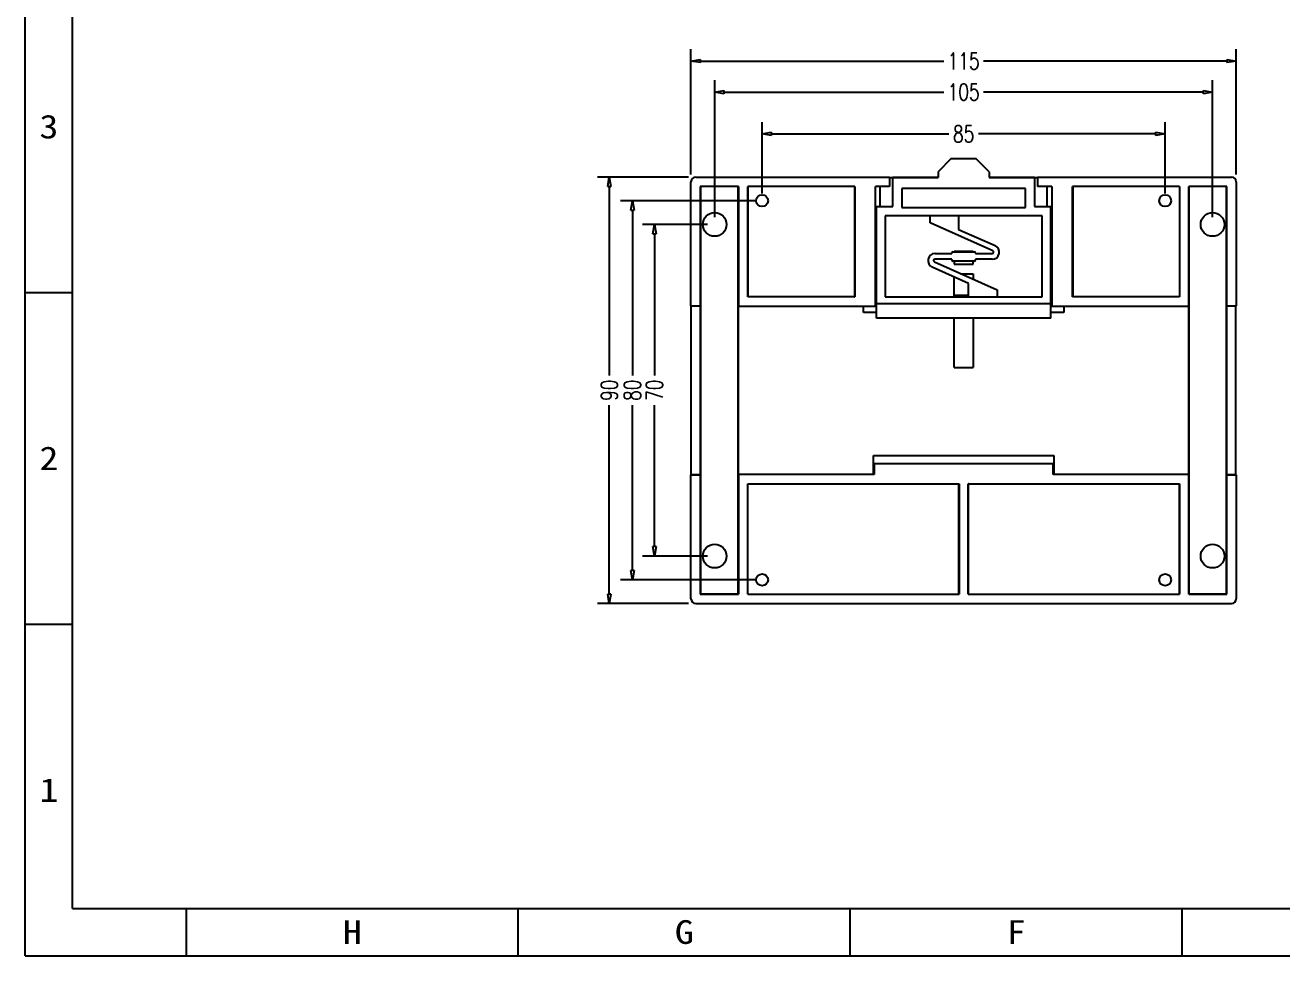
# Model space of a CAD drawing. Header units: millimetres. Extents: x -3453 to -2859, y 3361 to 3781.
# Drawn here: x -3453.4 to -3188.4, y 3361 to 3557.4 of the extents above; entities that cross this region are included whole.
import ezdxf
from ezdxf.enums import TextEntityAlignment as Align

# ---------------------------------------------------------------- set-up
doc = ezdxf.new("R2010")
doc.units = ezdxf.units.MM
doc.header["$LTSCALE"] = 0.5
doc.layers.add('02___PRT_ALL_AXES', color=7, linetype='Continuous')
doc.layers.add('dim', color=3, linetype='Continuous')
doc.styles.add('romans', font='romans.shx', dxfattribs={"width": 0.75, "bigfont": 'fangsong.shx'})
doc.styles.add('TEXTSTYLE_0', font='txt', dxfattribs={"width": 0.8})
doc.dimstyles.new('MSTD', dxfattribs={"dimtxt": 3.5, "dimasz": 2, "dimexe": 2.5, "dimexo": 1.5, "dimgap": 1, "dimtad": 0, "dimdsep": 46, "dimtxsty": 'romans', "dimblk": 'CLOSEDBLANK', "dimcen": 0, "dimclrd": 92, "dimclre": 92, "dimclrt": 3, "dimadec": 1, "dimazin": 2, "dimtfac": 0.5, "dimtmove": 0, "dimatfit": 3, "dimfxl": 0, "dimarcsym": 0})

# ---------------------------------------------------------------- blocks, each defined once
blk = doc.blocks.new('_ClosedBlank')
at = {"color": 0, "linetype": 'ByBlock', "lineweight": -2}
for p, q in [((-1, 0.17), (0, 0)), ((-1, 0.17), (-1, -0.17)), ((0, 0), (-1, -0.17))]:
    blk.add_line(p, q, dxfattribs=at)
blk = doc.blocks.new('*D4')
at = {"layer": 'Defpoints', "color": 0, "transparency": 16777216}
for p in [(-6118.23, 386.23), (-6136.45, 296.23), (-6118.23, 296.23)]:
    blk.add_point(p, dxfattribs=at)
at = {"layer": 'dim', "color": 92, "lineweight": -2, "transparency": 16777216}
for p, q in [((-6119.73, 386.23), (-6138.95, 386.23)), ((-6136.45, 384.23), (-6136.45, 344.35)), ((-6136.45, 298.23), (-6136.45, 338.1)), ((-6119.73, 296.23), (-6138.95, 296.23))]:
    blk.add_line(p, q, dxfattribs=at)
at = {"layer": 'dim', "color": 92, "lineweight": -2, "transparency": 16777216, "xscale": 2, "yscale": 2, "zscale": 2}
for p, rotation in [((-6136.45, 386.23), 90), ((-6136.45, 296.23), 270)]:
    blk.add_blockref('_ClosedBlank', p, dxfattribs=dict(at, rotation=rotation))
at = {"layer": 'dim', "color": 3, "transparency": 16777216, "insert": (-6136.45, 341.23), "char_height": 3.5, "attachment_point": 5, "rotation": 90, "style": 'romans'}
blk.add_mtext('90', dxfattribs=at)
blk = doc.blocks.new('*D5')
at = {"layer": 'Defpoints', "color": 0, "transparency": 16777216}
for p in [(-6004.23, 410.7), (-6119.23, 385.23), (-6004.23, 385.23)]:
    blk.add_point(p, dxfattribs=at)
at = {"layer": 'dim', "color": 92, "lineweight": -2, "transparency": 16777216}
for p, q in [((-6119.23, 386.73), (-6119.23, 413.2)), ((-6004.23, 386.73), (-6004.23, 413.2)), ((-6117.23, 410.7), (-6065.92, 410.7)), ((-6006.23, 410.7), (-6057.54, 410.7))]:
    blk.add_line(p, q, dxfattribs=at)
at = {"layer": 'dim', "color": 92, "lineweight": -2, "transparency": 16777216, "xscale": 2, "yscale": 2, "zscale": 2, "rotation": 180}
blk.add_blockref('_ClosedBlank', (-6119.23, 410.7), dxfattribs=at)
at = {"layer": 'dim', "color": 92, "lineweight": -2, "transparency": 16777216, "xscale": 2, "yscale": 2, "zscale": 2}
blk.add_blockref('_ClosedBlank', (-6004.23, 410.7), dxfattribs=at)
at = {"layer": 'dim', "color": 3, "transparency": 16777216, "insert": (-6061.73, 410.7), "char_height": 3.5, "attachment_point": 5, "style": 'romans'}
blk.add_mtext('115', dxfattribs=at)
blk = doc.blocks.new('*D6')
at = {"layer": 'Defpoints', "color": 0, "transparency": 16777216}
for p in [(-6009.23, 404.15), (-6114.23, 376.23), (-6009.23, 376.23)]:
    blk.add_point(p, dxfattribs=at)
at = {"layer": 'dim', "color": 92, "lineweight": -2, "transparency": 16777216}
for p, q in [((-6114.23, 377.73), (-6114.23, 406.65)), ((-6009.23, 377.73), (-6009.23, 406.65)), ((-6112.23, 404.15), (-6065.92, 404.15)), ((-6011.23, 404.15), (-6057.54, 404.15))]:
    blk.add_line(p, q, dxfattribs=at)
at = {"layer": 'dim', "color": 92, "lineweight": -2, "transparency": 16777216, "xscale": 2, "yscale": 2, "zscale": 2, "rotation": 180}
blk.add_blockref('_ClosedBlank', (-6114.23, 404.15), dxfattribs=at)
at = {"layer": 'dim', "color": 92, "lineweight": -2, "transparency": 16777216, "xscale": 2, "yscale": 2, "zscale": 2}
blk.add_blockref('_ClosedBlank', (-6009.23, 404.15), dxfattribs=at)
at = {"layer": 'dim', "color": 3, "transparency": 16777216, "insert": (-6061.73, 404.15), "char_height": 3.5, "attachment_point": 5, "style": 'romans'}
blk.add_mtext('105', dxfattribs=at)
blk = doc.blocks.new('*D7')
at = {"layer": 'Defpoints', "color": 0, "transparency": 16777216}
for p in [(-6114.23, 376.23), (-6126.94, 306.23), (-6114.23, 306.23)]:
    blk.add_point(p, dxfattribs=at)
at = {"layer": 'dim', "color": 92, "lineweight": -2, "transparency": 16777216}
for p, q in [((-6115.73, 376.23), (-6129.44, 376.23)), ((-6126.94, 374.23), (-6126.94, 344.35)), ((-6126.94, 308.23), (-6126.94, 338.1)), ((-6115.73, 306.23), (-6129.44, 306.23))]:
    blk.add_line(p, q, dxfattribs=at)
at = {"layer": 'dim', "color": 92, "lineweight": -2, "transparency": 16777216, "xscale": 2, "yscale": 2, "zscale": 2}
for p, rotation in [((-6126.94, 376.23), 90), ((-6126.94, 306.23), 270)]:
    blk.add_blockref('_ClosedBlank', p, dxfattribs=dict(at, rotation=rotation))
at = {"layer": 'dim', "color": 3, "transparency": 16777216, "insert": (-6126.94, 341.23), "char_height": 3.5, "attachment_point": 5, "rotation": 90, "style": 'romans'}
blk.add_mtext('70', dxfattribs=at)
blk = doc.blocks.new('*D8')
at = {"layer": 'Defpoints', "color": 0, "transparency": 16777216}
for p in [(-6019.23, 395.32), (-6104.23, 381.23), (-6019.23, 381.23)]:
    blk.add_point(p, dxfattribs=at)
at = {"layer": 'dim', "color": 92, "lineweight": -2, "transparency": 16777216}
for p, q in [((-6104.23, 382.73), (-6104.23, 397.82)), ((-6019.23, 382.73), (-6019.23, 397.82)), ((-6102.23, 395.32), (-6064.85, 395.32)), ((-6021.23, 395.32), (-6058.6, 395.32))]:
    blk.add_line(p, q, dxfattribs=at)
at = {"layer": 'dim', "color": 92, "lineweight": -2, "transparency": 16777216, "xscale": 2, "yscale": 2, "zscale": 2, "rotation": 180}
blk.add_blockref('_ClosedBlank', (-6104.23, 395.32), dxfattribs=at)
at = {"layer": 'dim', "color": 92, "lineweight": -2, "transparency": 16777216, "xscale": 2, "yscale": 2, "zscale": 2}
blk.add_blockref('_ClosedBlank', (-6019.23, 395.32), dxfattribs=at)
at = {"layer": 'dim', "color": 3, "transparency": 16777216, "insert": (-6061.73, 395.32), "char_height": 3.5, "attachment_point": 5, "style": 'romans'}
blk.add_mtext('85', dxfattribs=at)
blk = doc.blocks.new('*D9')
at = {"layer": 'Defpoints', "color": 0, "transparency": 16777216}
for p in [(-6104.23, 381.23), (-6131.57, 301.23), (-6104.23, 301.23)]:
    blk.add_point(p, dxfattribs=at)
at = {"layer": 'dim', "color": 92, "lineweight": -2, "transparency": 16777216}
for p, q in [((-6105.73, 381.23), (-6134.07, 381.23)), ((-6131.57, 379.23), (-6131.57, 344.35)), ((-6131.57, 303.23), (-6131.57, 338.1)), ((-6105.73, 301.23), (-6134.07, 301.23))]:
    blk.add_line(p, q, dxfattribs=at)
at = {"layer": 'dim', "color": 92, "lineweight": -2, "transparency": 16777216, "xscale": 2, "yscale": 2, "zscale": 2}
for p, rotation in [((-6131.57, 381.23), 90), ((-6131.57, 301.23), 270)]:
    blk.add_blockref('_ClosedBlank', p, dxfattribs=dict(at, rotation=rotation))
at = {"layer": 'dim', "color": 3, "transparency": 16777216, "insert": (-6131.57, 341.23), "char_height": 3.5, "attachment_point": 5, "rotation": 90, "style": 'romans'}
blk.add_mtext('80', dxfattribs=at)
blk = doc.blocks.new('SUN_6HWZ35TKK40GSGJE8VEUYAXIAKM')
at = {"color": 7, "linetype": 'Continuous'}
for p, q in [((-594, 0), (-594, 420)), ((-584, 10), (-584, 410)), ((-594, 140), (-584, 140)), ((-594, 70), (-584, 70)), ((-584, 10), (-10, 10)), ((-560, 0), (-560, 10)), ((-490, 0), (-490, 10)), ((-420, 0), (-420, 10)), ((-350, 0), (-350, 10)), ((-594, 0), (0, 0))]:
    blk.add_line(p, q, dxfattribs=at)
at = {"color": 2, "linetype": 'Continuous', "style": 'TEXTSTYLE_0'}
for s, width, p, p2 in [('3', 1.2, (-590.99, 172.5), (-586.99, 172.5)), ('2', 1.2, (-590.99, 102.5), (-586.99, 102.5)), ('1', 2.4, (-590.99, 32.5), (-586.99, 32.5)), ('H', 1.2, (-526.99, 2.53), (-522.99, 2.53)), ('G', 1.2, (-456.99, 2.53), (-452.99, 2.53)), ('F', 1.2, (-386.99, 2.53), (-382.99, 2.53))]:
    blk.add_text(s, height=5, dxfattribs=dict(at, width=width)).set_placement(p, p2, align=Align.FIT)

msp = doc.modelspace()

# ---------------------------------------------------------------- linework, layer by layer
at = {"color": 7, "linetype": 'Continuous'}
for p, q in [((-3258.075, 3529.211), (-3260.875, 3526.411)), ((-3258.075, 3529.211), (-3252.875, 3529.211)), ((-3250.075, 3526.411), (-3252.875, 3529.211)), ((-3311.975, 3525.311), (-3271.075, 3525.311)), ((-3271.075, 3525.311), (-3271.075, 3523.311)), ((-3271.075, 3525.241), (-3260.875, 3525.241)), ((-3270.425, 3519.111), (-3270.425, 3525.211)), ((-3260.875, 3525.211), (-3270.425, 3525.211)), ((-3260.875, 3526.411), (-3260.875, 3525.211)), ((-3250.075, 3526.411), (-3250.075, 3525.211)), ((-3250.075, 3525.241), (-3239.875, 3525.241)), ((-3240.525, 3525.211), (-3250.075, 3525.211)), ((-3240.525, 3525.211), (-3240.525, 3519.111)), ((-3239.875, 3525.311), (-3239.875, 3523.311)), ((-3239.875, 3525.311), (-3198.974, 3525.311)), ((-3312.975, 3498.131), (-3312.975, 3524.311)), ((-3311.01, 3523.311), (-3311.01, 3498.131)), ((-3302.94, 3523.311), (-3311.01, 3523.311)), ((-3310.948, 3523.311), (-3310.948, 3437.337)), ((-3303.001, 3437.337), (-3303.001, 3523.311)), ((-3302.94, 3523.311), (-3302.94, 3498.061)), ((-3301.01, 3500.026), (-3301.01, 3523.311)), ((-3278.44, 3523.311), (-3301.01, 3523.311)), ((-3300.975, 3523.311), (-3300.975, 3500.061)), ((-3278.475, 3523.311), (-3278.475, 3500.061)), ((-3278.44, 3523.311), (-3278.44, 3500.026)), ((-3274.075, 3498.061), (-3274.075, 3523.311)), ((-3271.075, 3523.311), (-3274.075, 3523.311)), ((-3273.125, 3523.311), (-3273.125, 3519.111)), ((-3268.525, 3522.911), (-3268.525, 3518.911)), ((-3242.425, 3522.911), (-3268.525, 3522.911)), ((-3242.425, 3518.911), (-3242.425, 3522.911)), ((-3236.875, 3523.311), (-3239.875, 3523.311)), ((-3237.825, 3519.111), (-3237.825, 3523.311)), ((-3236.875, 3523.311), (-3236.875, 3498.061)), ((-3232.51, 3500.026), (-3232.51, 3523.311)), ((-3209.94, 3523.311), (-3232.51, 3523.311)), ((-3232.475, 3523.311), (-3232.475, 3500.061)), ((-3209.975, 3523.311), (-3209.975, 3500.061)), ((-3209.94, 3523.311), (-3209.94, 3500.026)), ((-3199.94, 3523.311), (-3208.01, 3523.311)), ((-3208.01, 3498.061), (-3208.01, 3523.311)), ((-3207.948, 3523.311), (-3207.948, 3437.337)), ((-3200.001, 3437.337), (-3200.001, 3523.311)), ((-3199.94, 3498.131), (-3199.94, 3523.311)), ((-3197.975, 3524.311), (-3197.975, 3498.131)), ((-3274.075, 3519.111), (-3270.425, 3519.111)), ((-3273.875, 3495.561), (-3273.875, 3519.111)), ((-3272.025, 3517.111), (-3272.025, 3500.011)), ((-3238.925, 3517.111), (-3272.025, 3517.111)), ((-3268.525, 3518.911), (-3242.425, 3518.911)), ((-3262.525, 3515.611), (-3262.525, 3517.111)), ((-3256.525, 3517.111), (-3256.525, 3514.253)), ((-3240.525, 3519.111), (-3236.875, 3519.111)), ((-3238.925, 3500.011), (-3238.925, 3517.111)), ((-3237.075, 3495.561), (-3237.075, 3519.111)), ((-3249.327, 3509.735), (-3262.525, 3515.611)), ((-3256.525, 3514.253), (-3248.839, 3510.831)), ((-3261.5, 3509.161), (-3257.975, 3509.161)), ((-3257.975, 3509.161), (-3257.975, 3509.311)), ((-3257.725, 3509.561), (-3253.225, 3509.561)), ((-3257.475, 3509.611), (-3257.475, 3509.561)), ((-3253.475, 3509.611), (-3257.475, 3509.611)), ((-3253.475, 3509.561), (-3253.475, 3509.611)), ((-3252.975, 3509.311), (-3252.975, 3509.161)), ((-3252.975, 3509.161), (-3249.449, 3509.161)), ((-3261.622, 3507.387), (-3248.425, 3501.511)), ((-3257.975, 3507.961), (-3261.5, 3507.961)), ((-3257.975, 3507.811), (-3257.975, 3507.961)), ((-3253.225, 3507.561), (-3257.725, 3507.561)), ((-3257.475, 3507.561), (-3257.475, 3506.911)), ((-3257.475, 3506.911), (-3253.475, 3506.911)), ((-3253.475, 3506.911), (-3253.475, 3507.561)), ((-3252.975, 3507.961), (-3252.975, 3507.811)), ((-3249.449, 3507.961), (-3252.975, 3507.961)), ((-3254.425, 3502.869), (-3262.11, 3506.291)), ((-3257.475, 3500.011), (-3257.475, 3504.227)), ((-3256.061, 3504.911), (-3253.475, 3504.911)), ((-3253.475, 3504.911), (-3253.475, 3503.76)), ((-3254.425, 3500.011), (-3254.425, 3502.869)), ((-3248.425, 3501.511), (-3248.425, 3500.011)), ((-3300.975, 3500.061), (-3301.01, 3500.026)), ((-3278.44, 3500.026), (-3301.01, 3500.026)), ((-3278.475, 3500.061), (-3300.975, 3500.061)), ((-3278.475, 3500.061), (-3278.44, 3500.026)), ((-3274.075, 3499.011), (-3273.875, 3499.011)), ((-3237.075, 3498.561), (-3273.875, 3498.561)), ((-3272.025, 3500.011), (-3238.925, 3500.011)), ((-3257.475, 3500.411), (-3254.425, 3500.411)), ((-3236.875, 3499.011), (-3237.075, 3499.011)), ((-3209.94, 3500.026), (-3232.51, 3500.026)), ((-3209.975, 3500.061), (-3232.475, 3500.061)), ((-3209.975, 3500.061), (-3209.94, 3500.026)), ((-3312.975, 3498.131), (-3312.905, 3498.061)), ((-3312.975, 3498.131), (-3311.01, 3498.131)), ((-3312.905, 3462.561), (-3312.905, 3498.061)), ((-3310.975, 3498.061), (-3312.905, 3498.061)), ((-3310.975, 3498.061), (-3311.01, 3498.131)), ((-3310.975, 3462.561), (-3310.975, 3498.061)), ((-3302.975, 3462.561), (-3302.975, 3498.061)), ((-3302.94, 3498.061), (-3274.075, 3498.061)), ((-3276.575, 3496.711), (-3276.575, 3498.061)), ((-3273.875, 3496.711), (-3276.575, 3496.711)), ((-3234.375, 3496.711), (-3237.075, 3496.711)), ((-3236.875, 3498.061), (-3208.01, 3498.061)), ((-3234.375, 3498.061), (-3234.375, 3496.711)), ((-3207.975, 3462.561), (-3207.975, 3498.061)), ((-3199.975, 3498.061), (-3199.94, 3498.131)), ((-3198.044, 3498.061), (-3199.975, 3498.061)), ((-3199.975, 3462.561), (-3199.975, 3498.061)), ((-3199.94, 3498.131), (-3197.975, 3498.131)), ((-3197.975, 3498.131), (-3198.044, 3498.061)), ((-3198.044, 3462.561), (-3198.044, 3498.061)), ((-3237.075, 3495.561), (-3273.875, 3495.561)), ((-3257.475, 3485.111), (-3257.475, 3495.561)), ((-3253.475, 3495.561), (-3253.475, 3485.111)), ((-3257.475, 3485.111), (-3253.475, 3485.111)), ((-3274.475, 3462.561), (-3274.475, 3466.561)), ((-3274.475, 3466.561), (-3236.475, 3466.561)), ((-3274.375, 3464.761), (-3274.375, 3462.561)), ((-3236.575, 3464.761), (-3274.375, 3464.761)), ((-3236.575, 3462.561), (-3236.575, 3464.761)), ((-3236.475, 3466.561), (-3236.475, 3462.561)), ((-3312.975, 3462.491), (-3312.905, 3462.561)), ((-3312.975, 3436.311), (-3312.975, 3462.491)), ((-3312.975, 3462.491), (-3311.01, 3462.491)), ((-3312.905, 3462.561), (-3310.975, 3462.561)), ((-3310.975, 3462.561), (-3311.01, 3462.491)), ((-3311.01, 3462.491), (-3311.01, 3437.276)), ((-3302.94, 3462.561), (-3302.94, 3437.276)), ((-3274.375, 3462.561), (-3302.94, 3462.561)), ((-3208.01, 3462.561), (-3236.575, 3462.561)), ((-3208.01, 3437.276), (-3208.01, 3462.561)), ((-3199.975, 3462.561), (-3198.044, 3462.561)), ((-3199.975, 3462.561), (-3199.94, 3462.491)), ((-3199.94, 3462.491), (-3197.975, 3462.491)), ((-3199.94, 3437.276), (-3199.94, 3462.491)), ((-3197.975, 3462.491), (-3198.044, 3462.561)), ((-3197.975, 3462.491), (-3197.975, 3436.311)), ((-3301.01, 3437.276), (-3301.01, 3460.596)), ((-3300.975, 3460.561), (-3301.01, 3460.596)), ((-3301.01, 3460.596), (-3256.44, 3460.596)), ((-3300.975, 3437.311), (-3300.975, 3460.561)), ((-3300.975, 3460.561), (-3256.475, 3460.561)), ((-3256.475, 3460.561), (-3256.44, 3460.596)), ((-3256.475, 3437.311), (-3256.475, 3460.561)), ((-3256.44, 3460.596), (-3256.44, 3437.276)), ((-3254.51, 3460.596), (-3209.94, 3460.596)), ((-3254.475, 3460.561), (-3254.51, 3460.596)), ((-3254.51, 3437.276), (-3254.51, 3460.596)), ((-3254.475, 3460.561), (-3209.975, 3460.561)), ((-3254.475, 3437.311), (-3254.475, 3460.561)), ((-3209.975, 3460.561), (-3209.94, 3460.596)), ((-3209.975, 3437.311), (-3209.975, 3460.561)), ((-3209.94, 3460.596), (-3209.94, 3437.276)), ((-3311.975, 3435.311), (-3198.974, 3435.311)), ((-3310.948, 3437.337), (-3311.01, 3437.276)), ((-3311.01, 3437.276), (-3302.94, 3437.276)), ((-3310.948, 3437.337), (-3303.001, 3437.337)), ((-3302.94, 3437.276), (-3303.001, 3437.337)), ((-3301.01, 3437.276), (-3300.975, 3437.311)), ((-3301.01, 3437.276), (-3256.44, 3437.276)), ((-3300.975, 3437.311), (-3256.475, 3437.311)), ((-3256.44, 3437.276), (-3256.475, 3437.311)), ((-3254.51, 3437.276), (-3254.475, 3437.311)), ((-3254.51, 3437.276), (-3209.94, 3437.276)), ((-3254.475, 3437.311), (-3209.975, 3437.311)), ((-3209.94, 3437.276), (-3209.975, 3437.311)), ((-3207.948, 3437.337), (-3208.01, 3437.276)), ((-3208.01, 3437.276), (-3199.94, 3437.276)), ((-3207.948, 3437.337), (-3200.001, 3437.337)), ((-3200.001, 3437.337), (-3199.94, 3437.276))]:
    msp.add_line(p, q, dxfattribs=at)
for centre, radius, start, end in [((-3261.5, 3507.661), 1.5, 90, 246), ((-3257.725, 3509.311), 0.25, 90, 180), ((-3253.225, 3509.311), 0.25, 0, 90), ((-3249.449, 3509.461), 1.5, 270, 66), ((-3249.449, 3509.461), 0.3, 270, 66), ((-3261.5, 3507.661), 0.3, 90, 246), ((-3257.725, 3507.811), 0.25, 180, 270), ((-3253.225, 3507.811), 0.25, 270, 0)]:
    msp.add_arc(centre, radius, start, end, dxfattribs=at)
for centre, major_axis, start_param, end_param in [((-3311.974, 3524.311), (-0.707, 0.707), -0.7852459, 0.7852459), ((-3198.975, 3524.311), (-0.707, -0.707), 2.3563468, 3.9268385), ((-3311.974, 3436.311), (0.707, 0.707), 2.3563468, 3.9268385), ((-3198.975, 3436.311), (0.707, -0.707), -0.7852459, 0.7852459)]:
    msp.add_ellipse(centre, major_axis=major_axis, ratio=0.9996955, start_param=start_param, end_param=end_param, dxfattribs=at)
at = {"layer": '02___PRT_ALL_AXES', "color": 7, "linetype": 'Continuous'}
for centre, radius in [((-3297.975, 3520.311), 1.25), ((-3212.975, 3520.311), 1.25), ((-3307.975, 3515.311), 2.5), ((-3202.975, 3515.311), 2.5), ((-3307.975, 3445.311), 2.5), ((-3202.975, 3445.311), 2.5), ((-3297.975, 3440.311), 1.25), ((-3212.975, 3440.311), 1.25)]:
    msp.add_circle(centre, radius, dxfattribs=at)

# ---------------------------------------------------------------- block references
at = {"layer": 'dim'}
msp.add_blockref('SUN_6HWZ35TKK40GSGJE8VEUYAXIAKM', (-2859.397, 3360.956), dxfattribs=at)

# ---------------------------------------------------------------- dimensions: what is measured, and where the dimension line sits
for base, p1, p2, picture, middle in [((-3197.975, 3549.787), (-3312.975, 3524.311), (-3197.975, 3524.311), '*D5', (-3255.475, 3549.787)), ((-3202.975, 3543.237), (-3307.975, 3515.311), (-3202.975, 3515.311), '*D6', (-3255.475, 3543.237)), ((-3212.975, 3534.408), (-3297.975, 3520.311), (-3212.975, 3520.311), '*D8', (-3255.475, 3534.408))]:
    dim = msp.add_linear_dim(base=base, p1=p1, p2=p2, dimstyle='MSTD', dxfattribs=at)
    dim.commit()
    dim.dimension.update_dxf_attribs({"geometry": picture, "text_midpoint": middle, "insert": (2806.255, 3139.085)})
for base, p1, p2, picture, middle in [((-3330.19, 3435.311), (-3311.975, 3525.311), (-3311.975, 3435.311), '*D4', (-3330.19, 3480.311)), ((-3325.316, 3440.311), (-3297.975, 3520.311), (-3297.975, 3440.311), '*D9', (-3325.316, 3480.311)), ((-3320.689, 3445.311), (-3307.975, 3515.311), (-3307.975, 3445.311), '*D7', (-3320.689, 3480.311))]:
    dim = msp.add_linear_dim(base=base, p1=p1, p2=p2, angle=90, dimstyle='MSTD', dxfattribs=at)
    dim.commit()
    dim.dimension.update_dxf_attribs({"geometry": picture, "text_midpoint": middle, "insert": (2806.255, 3139.085)})

doc.saveas('drawing.dxf')
